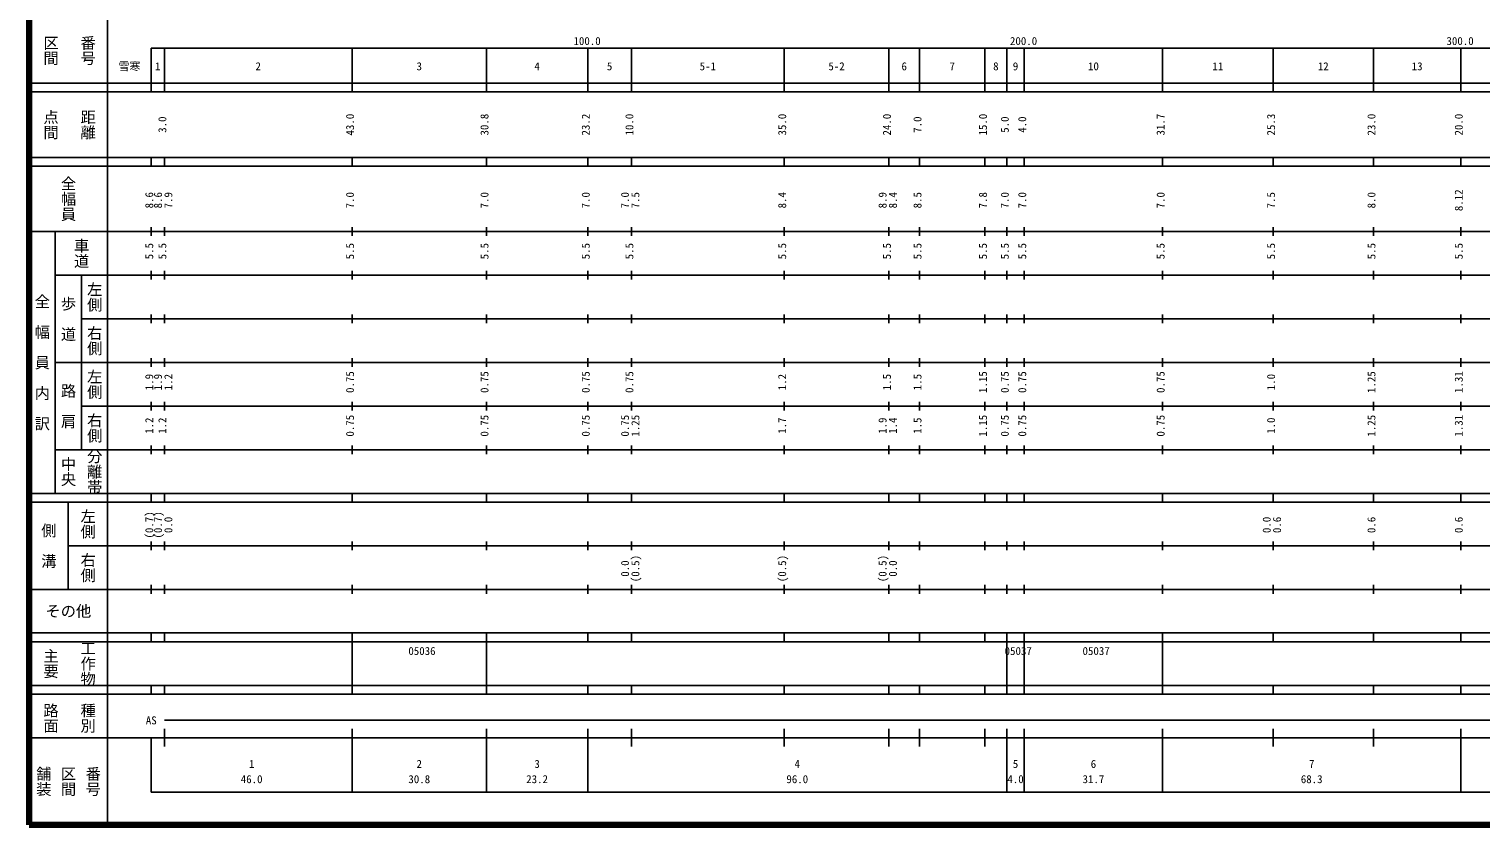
# Model space of a CAD drawing. Units: millimetres on the paper, enlarged 1000 times. Extents: x 40000 to 680000, y 20000 to 380000.
# Drawn here: x 40000 to 372630, y 20000 to 202409 of the extents above; entities that cross this region are included whole.
import ezdxf
from ezdxf.enums import TextEntityAlignment as Align

# ---------------------------------------------------------------- set-up
doc = ezdxf.new("R2010")
doc.units = ezdxf.units.MM
doc.header["$LTSCALE"] = 1000
doc.layers.add('M-TTL', color=2, linetype='Continuous', lineweight=140)
doc.layers.add('M-TTL-BAND', color=7, linetype='Continuous', lineweight=25)
doc.styles.add('@ＭＳ ゴシック', font='')
doc.styles.add('ＭＳ ゴシック', font='')
doc.styles.get('@ＭＳ ゴシック').set_extended_font_data('@MS Gothic')
doc.styles.get('ＭＳ ゴシック').set_extended_font_data('MS Gothic')

msp = doc.modelspace()

# ---------------------------------------------------------------- linework, layer by layer
at = {"layer": 'M-TTL'}
for p, q in [((40000, 380000), (40000, 20000)), ((40000, 20000), (680000, 20000))]:
    msp.add_line(p, q, dxfattribs=at)
at = {"layer": 'M-TTL-BAND'}
for p, q in [((58000, 370000), (58000, 20000)), ((68000, 198000), (579000, 198000)), ((68000, 198000), (68000, 188000)), ((71000, 188000), (71000, 198000)), ((114000, 188000), (114000, 198000)), ((144800, 188000), (144800, 198000)), ((168000, 188000), (168000, 198000)), ((178000, 188000), (178000, 198000)), ((213000, 188000), (213000, 198000)), ((237000, 188000), (237000, 198000)), ((244000, 188000), (244000, 198000)), ((259000, 188000), (259000, 198000)), ((264000, 188000), (264000, 198000)), ((268000, 188000), (268000, 198000)), ((299700, 188000), (299700, 198000)), ((325000, 188000), (325000, 198000)), ((348000, 188000), (348000, 198000)), ((368000, 188000), (368000, 198000)), ((40000, 190000), (579000, 190000)), ((40000, 188000), (579000, 188000)), ((40000, 173000), (579000, 173000)), ((68000, 171000), (68000, 173000)), ((71000, 171000), (71000, 173000)), ((114000, 171000), (114000, 173000)), ((144800, 171000), (144800, 173000)), ((168000, 171000), (168000, 173000)), ((178000, 171000), (178000, 173000)), ((213000, 171000), (213000, 173000)), ((237000, 171000), (237000, 173000)), ((244000, 171000), (244000, 173000)), ((259000, 171000), (259000, 173000)), ((264000, 171000), (264000, 173000)), ((268000, 171000), (268000, 173000)), ((299700, 171000), (299700, 173000)), ((325000, 171000), (325000, 173000)), ((348000, 171000), (348000, 173000)), ((368000, 171000), (368000, 173000)), ((40000, 171000), (579000, 171000)), ((68000, 155000), (68000, 157000)), ((71000, 155000), (71000, 157000)), ((114000, 155000), (114000, 157000)), ((144800, 155000), (144800, 157000)), ((168000, 155000), (168000, 157000)), ((178000, 155000), (178000, 157000)), ((213000, 155000), (213000, 157000)), ((237000, 155000), (237000, 157000)), ((244000, 155000), (244000, 157000)), ((259000, 155000), (259000, 157000)), ((264000, 155000), (264000, 157000)), ((268000, 155000), (268000, 157000)), ((299700, 155000), (299700, 157000)), ((325000, 155000), (325000, 157000)), ((348000, 155000), (348000, 157000)), ((368000, 155000), (368000, 157000)), ((40000, 156000), (579000, 156000)), ((46000, 96000), (46000, 156000)), ((68000, 145000), (68000, 147000)), ((71000, 145000), (71000, 147000)), ((114000, 145000), (114000, 147000)), ((144800, 145000), (144800, 147000)), ((168000, 145000), (168000, 147000)), ((178000, 145000), (178000, 147000)), ((213000, 145000), (213000, 147000)), ((237000, 145000), (237000, 147000)), ((244000, 145000), (244000, 147000)), ((259000, 145000), (259000, 147000)), ((264000, 145000), (264000, 147000)), ((268000, 145000), (268000, 147000)), ((299700, 145000), (299700, 147000)), ((325000, 145000), (325000, 147000)), ((348000, 145000), (348000, 147000)), ((368000, 145000), (368000, 147000)), ((46000, 146000), (579000, 146000)), ((52000, 146000), (52000, 106000)), ((68000, 135000), (68000, 137000)), ((71000, 135000), (71000, 137000)), ((114000, 135000), (114000, 137000)), ((144800, 135000), (144800, 137000)), ((168000, 135000), (168000, 137000)), ((178000, 135000), (178000, 137000)), ((213000, 135000), (213000, 137000)), ((237000, 135000), (237000, 137000)), ((244000, 135000), (244000, 137000)), ((259000, 135000), (259000, 137000)), ((264000, 135000), (264000, 137000)), ((268000, 135000), (268000, 137000)), ((299700, 135000), (299700, 137000)), ((325000, 135000), (325000, 137000)), ((348000, 135000), (348000, 137000)), ((368000, 135000), (368000, 137000)), ((52000, 136000), (579000, 136000)), ((68000, 125000), (68000, 127000)), ((71000, 125000), (71000, 127000)), ((114000, 125000), (114000, 127000)), ((144800, 125000), (144800, 127000)), ((168000, 125000), (168000, 127000)), ((178000, 125000), (178000, 127000)), ((213000, 125000), (213000, 127000)), ((237000, 125000), (237000, 127000)), ((244000, 125000), (244000, 127000)), ((259000, 125000), (259000, 127000)), ((264000, 125000), (264000, 127000)), ((268000, 125000), (268000, 127000)), ((299700, 125000), (299700, 127000)), ((325000, 125000), (325000, 127000)), ((348000, 125000), (348000, 127000)), ((368000, 125000), (368000, 127000)), ((46000, 126000), (579000, 126000)), ((68000, 115000), (68000, 117000)), ((71000, 115000), (71000, 117000)), ((114000, 115000), (114000, 117000)), ((144800, 115000), (144800, 117000)), ((168000, 115000), (168000, 117000)), ((178000, 115000), (178000, 117000)), ((213000, 115000), (213000, 117000)), ((237000, 115000), (237000, 117000)), ((244000, 115000), (244000, 117000)), ((259000, 115000), (259000, 117000)), ((264000, 115000), (264000, 117000)), ((268000, 115000), (268000, 117000)), ((299700, 115000), (299700, 117000)), ((325000, 115000), (325000, 117000)), ((348000, 115000), (348000, 117000)), ((368000, 115000), (368000, 117000)), ((52000, 116000), (579000, 116000)), ((68000, 105000), (68000, 107000)), ((71000, 105000), (71000, 107000)), ((114000, 105000), (114000, 107000)), ((144800, 105000), (144800, 107000)), ((168000, 105000), (168000, 107000)), ((178000, 105000), (178000, 107000)), ((213000, 105000), (213000, 107000)), ((237000, 105000), (237000, 107000)), ((244000, 105000), (244000, 107000)), ((259000, 105000), (259000, 107000)), ((264000, 105000), (264000, 107000)), ((268000, 105000), (268000, 107000)), ((299700, 105000), (299700, 107000)), ((325000, 105000), (325000, 107000)), ((348000, 105000), (348000, 107000)), ((368000, 105000), (368000, 107000)), ((46000, 106000), (579000, 106000)), ((40000, 96000), (579000, 96000)), ((40000, 94000), (579000, 94000)), ((49000, 94000), (49000, 74000)), ((68000, 94000), (68000, 96000)), ((71000, 94000), (71000, 96000)), ((114000, 94000), (114000, 96000)), ((144800, 94000), (144800, 96000)), ((168000, 94000), (168000, 96000)), ((178000, 94000), (178000, 96000)), ((213000, 94000), (213000, 96000)), ((237000, 94000), (237000, 96000)), ((244000, 94000), (244000, 96000)), ((259000, 94000), (259000, 96000)), ((264000, 94000), (264000, 96000)), ((268000, 94000), (268000, 96000)), ((299700, 94000), (299700, 96000)), ((325000, 94000), (325000, 96000)), ((348000, 94000), (348000, 96000)), ((368000, 94000), (368000, 96000)), ((49000, 84000), (579000, 84000)), ((68000, 83000), (68000, 85000)), ((71000, 83000), (71000, 85000)), ((114000, 83000), (114000, 85000)), ((144800, 83000), (144800, 85000)), ((168000, 83000), (168000, 85000)), ((178000, 83000), (178000, 85000)), ((213000, 83000), (213000, 85000)), ((237000, 83000), (237000, 85000)), ((244000, 83000), (244000, 85000)), ((259000, 83000), (259000, 85000)), ((264000, 83000), (264000, 85000)), ((268000, 83000), (268000, 85000)), ((299700, 83000), (299700, 85000)), ((325000, 83000), (325000, 85000)), ((348000, 83000), (348000, 85000)), ((368000, 83000), (368000, 85000)), ((40000, 74000), (579000, 74000)), ((68000, 73000), (68000, 75000)), ((71000, 73000), (71000, 75000)), ((114000, 73000), (114000, 75000)), ((144800, 73000), (144800, 75000)), ((168000, 73000), (168000, 75000)), ((178000, 73000), (178000, 75000)), ((213000, 73000), (213000, 75000)), ((237000, 73000), (237000, 75000)), ((244000, 73000), (244000, 75000)), ((259000, 73000), (259000, 75000)), ((264000, 73000), (264000, 75000)), ((268000, 73000), (268000, 75000)), ((299700, 73000), (299700, 75000)), ((325000, 73000), (325000, 75000)), ((348000, 73000), (348000, 75000)), ((368000, 73000), (368000, 75000)), ((40000, 64000), (579000, 64000)), ((68000, 62000), (68000, 64000)), ((71000, 62000), (71000, 64000)), ((114000, 62000), (114000, 64000)), ((144800, 62000), (144800, 64000)), ((168000, 62000), (168000, 64000)), ((178000, 62000), (178000, 64000)), ((213000, 62000), (213000, 64000)), ((237000, 62000), (237000, 64000)), ((244000, 62000), (244000, 64000)), ((259000, 62000), (259000, 64000)), ((264000, 62000), (264000, 64000)), ((268000, 62000), (268000, 64000)), ((299700, 62000), (299700, 64000)), ((325000, 62000), (325000, 64000)), ((348000, 62000), (348000, 64000)), ((368000, 62000), (368000, 64000)), ((40000, 62000), (579000, 62000)), ((114000, 52000), (114000, 62000)), ((144800, 52000), (144800, 62000)), ((264000, 52000), (264000, 62000)), ((268000, 52000), (268000, 62000)), ((268000, 52000), (268000, 62000)), ((299700, 52000), (299700, 62000)), ((40000, 52000), (579000, 52000)), ((40000, 50000), (579000, 50000)), ((68000, 50000), (68000, 52000)), ((71000, 50000), (71000, 52000)), ((114000, 50000), (114000, 52000)), ((144800, 50000), (144800, 52000)), ((168000, 50000), (168000, 52000)), ((178000, 50000), (178000, 52000)), ((213000, 50000), (213000, 52000)), ((237000, 50000), (237000, 52000)), ((244000, 50000), (244000, 52000)), ((259000, 50000), (259000, 52000)), ((264000, 50000), (264000, 52000)), ((268000, 50000), (268000, 52000)), ((299700, 50000), (299700, 52000)), ((325000, 50000), (325000, 52000)), ((348000, 50000), (348000, 52000)), ((368000, 50000), (368000, 52000)), ((71000, 44000), (565000, 44000)), ((40000, 40000), (579000, 40000)), ((68000, 40000), (68000, 27500)), ((71000, 38000), (71000, 42000)), ((114000, 27500), (114000, 42000)), ((144800, 27500), (144800, 42000)), ((168000, 27500), (168000, 42000)), ((178000, 38000), (178000, 42000)), ((213000, 38000), (213000, 42000)), ((237000, 38000), (237000, 42000)), ((244000, 38000), (244000, 42000)), ((259000, 38000), (259000, 42000)), ((264000, 27500), (264000, 42000)), ((268000, 27500), (268000, 42000)), ((299700, 27500), (299700, 42000)), ((325000, 38000), (325000, 42000)), ((348000, 38000), (348000, 42000)), ((368000, 27500), (368000, 42000)), ((68000, 27500), (579000, 27500))]:
    msp.add_line(p, q, dxfattribs=at)

# ---------------------------------------------------------------- texts
at = {"layer": 'M-TTL-BAND', "style": '@ＭＳ ゴシック'}
for s, p in [('区間', (45000, 197500)), ('番号', (53500, 197500)), ('点間', (45000, 180500)), ('距離', (53500, 180500)), ('全幅員', (49000, 163500)), ('車道', (52000, 151000)), ('左側', (55000, 141000)), ('全\u3000幅\u3000員\u3000内\u3000訳', (43000, 126000)), ('歩\u3000道', (49000, 136000)), ('右側', (55000, 131000)), ('左側', (55000, 121000)), ('路\u3000肩', (49000, 116000)), ('右側', (55000, 111000)), ('中央', (49000, 101000)), ('分離帯', (55000, 101000)), ('左側', (53500, 89000)), ('側\u3000溝', (44500, 84000)), ('右側', (53500, 79000)), ('主要', (45000, 57000)), ('工作物', (53500, 57000)), ('路面', (45000, 44500)), ('種別', (53500, 44500)), ('舗装', (43333, 30000)), ('番号', (54667, 30000)), ('区間', (49000, 30000))]:
    msp.add_text(s, height=2566, rotation=270, dxfattribs=at).set_placement(p, align=Align.MIDDLE_CENTER)
at = {"layer": 'M-TTL-BAND', "style": 'ＭＳ ゴシック'}
for s, p in [('100.0', (167844, 198195)), ('200.0', (267844, 198195)), ('300.0', (367844, 198195)), ('雪寒', (63017, 192405)), ('1', (69500, 192405)), ('2', (92500, 192405)), ('3', (129400, 192405)), ('4', (156400, 192405)), ('5', (173000, 192405)), ('5-1', (195500, 192405)), ('5-2', (225000, 192405)), ('6', (240500, 192405)), ('7', (251500, 192405)), ('8', (261500, 192405)), ('9', (266000, 192405)), ('10', (283850, 192405)), ('11', (312350, 192405)), ('12', (336500, 192405)), ('13', (358000, 192405)), ('AS', (68000, 42500)), ('1', (91000, 32523)), ('2', (129400, 32523)), ('3', (156400, 32523)), ('4', (216000, 32523)), ('5', (266000, 32523)), ('6', (283850, 32523)), ('7', (333850, 32523)), ('46.0', (91000, 29033)), ('30.8', (129400, 29033)), ('23.2', (156400, 29033)), ('96.0', (216000, 29033)), ('4.0', (266000, 29033)), ('31.7', (283850, 29033)), ('68.3', (333850, 29033))]:
    msp.add_text(s, height=1833, dxfattribs=at).set_placement(p, align=Align.BOTTOM_CENTER)
for s, p in [('3.0', (72000, 180500)), ('43.0', (115000, 180500)), ('30.8', (145800, 180500)), ('23.2', (169000, 180500)), ('10.0', (179000, 180500)), ('35.0', (214000, 180500)), ('24.0', (238000, 180500)), ('7.0', (245000, 180500)), ('15.0', (260000, 180500)), ('5.0', (265000, 180500)), ('4.0', (269000, 180500)), ('31.7', (300700, 180500)), ('25.3', (326000, 180500)), ('23.0', (349000, 180500)), ('20.0', (369000, 180500)), ('8.6', (69000, 163174)), ('8.6', (71000, 163174)), ('7.9', (73370, 163174)), ('7.0', (115000, 163174)), ('7.0', (145800, 163174)), ('7.0', (169000, 163174)), ('7.0', (178000, 163174)), ('7.5', (180370, 163174)), ('8.4', (214000, 163174)), ('8.9', (237000, 163174)), ('8.4', (239370, 163174)), ('8.5', (245000, 163174)), ('7.8', (260000, 163174)), ('7.0', (265000, 163174)), ('7.0', (269000, 163174)), ('7.0', (300700, 163174)), ('7.5', (326000, 163174)), ('8.0', (349000, 163174)), ('8.12', (369000, 163174)), ('5.5', (69000, 151500)), ('5.5', (72000, 151500)), ('5.5', (115000, 151500)), ('5.5', (145800, 151500)), ('5.5', (169000, 151500)), ('5.5', (179000, 151500)), ('5.5', (214000, 151500)), ('5.5', (238000, 151500)), ('5.5', (245000, 151500)), ('5.5', (260000, 151500)), ('5.5', (265000, 151500)), ('5.5', (269000, 151500)), ('5.5', (300700, 151500)), ('5.5', (326000, 151500)), ('5.5', (349000, 151500)), ('5.5', (369000, 151500)), ('1.9', (69000, 121500)), ('1.9', (71000, 121500)), ('1.2', (73370, 121500)), ('0.75', (115000, 121500)), ('0.75', (145800, 121500)), ('0.75', (169000, 121500)), ('0.75', (179000, 121500)), ('1.2', (214000, 121500)), ('1.5', (238000, 121500)), ('1.5', (245000, 121500)), ('1.15', (260000, 121500)), ('0.75', (265000, 121500)), ('0.75', (269000, 121500)), ('0.75', (300700, 121500)), ('1.0', (326000, 121500)), ('1.25', (349000, 121500)), ('1.31', (369000, 121500)), ('1.2', (69000, 111500)), ('1.2', (72000, 111500)), ('0.75', (115000, 111500)), ('0.75', (145800, 111500)), ('0.75', (169000, 111500)), ('0.75', (178000, 111500)), ('1.25', (180370, 111500)), ('1.7', (214000, 111500)), ('1.9', (237000, 111500)), ('1.4', (239370, 111500)), ('1.5', (245000, 111500)), ('1.15', (260000, 111500)), ('0.75', (265000, 111500)), ('0.75', (269000, 111500)), ('0.75', (300700, 111500)), ('1.0', (326000, 111500)), ('1.25', (349000, 111500)), ('1.31', (369000, 111500)), ('(0.7)', (69000, 88764)), ('(0.7)', (71000, 88764)), ('0.0', (73370, 88764)), ('0.0', (325000, 88764)), ('0.6', (327370, 88764)), ('0.6', (349000, 88764)), ('0.6', (369000, 88764)), ('0.0', (178000, 78764)), ('(0.5)', (180370, 78764)), ('(0.5)', (214000, 78764)), ('(0.5)', (237000, 78764)), ('0.0', (239370, 78764))]:
    msp.add_text(s, height=1833, rotation=90, dxfattribs=at).set_placement(p, align=Align.BOTTOM_CENTER)
msp.add_text('その他', height=2566, dxfattribs=at).set_placement((49000, 69000), align=Align.MIDDLE_CENTER)
for s, p in [('05036', (126900, 58405)), ('05037', (263500, 58405)), ('05037', (281350, 58405))]:
    msp.add_text(s, height=1833, dxfattribs=at).set_placement(p, align=Align.BOTTOM_LEFT)

doc.saveas('drawing.dxf')
